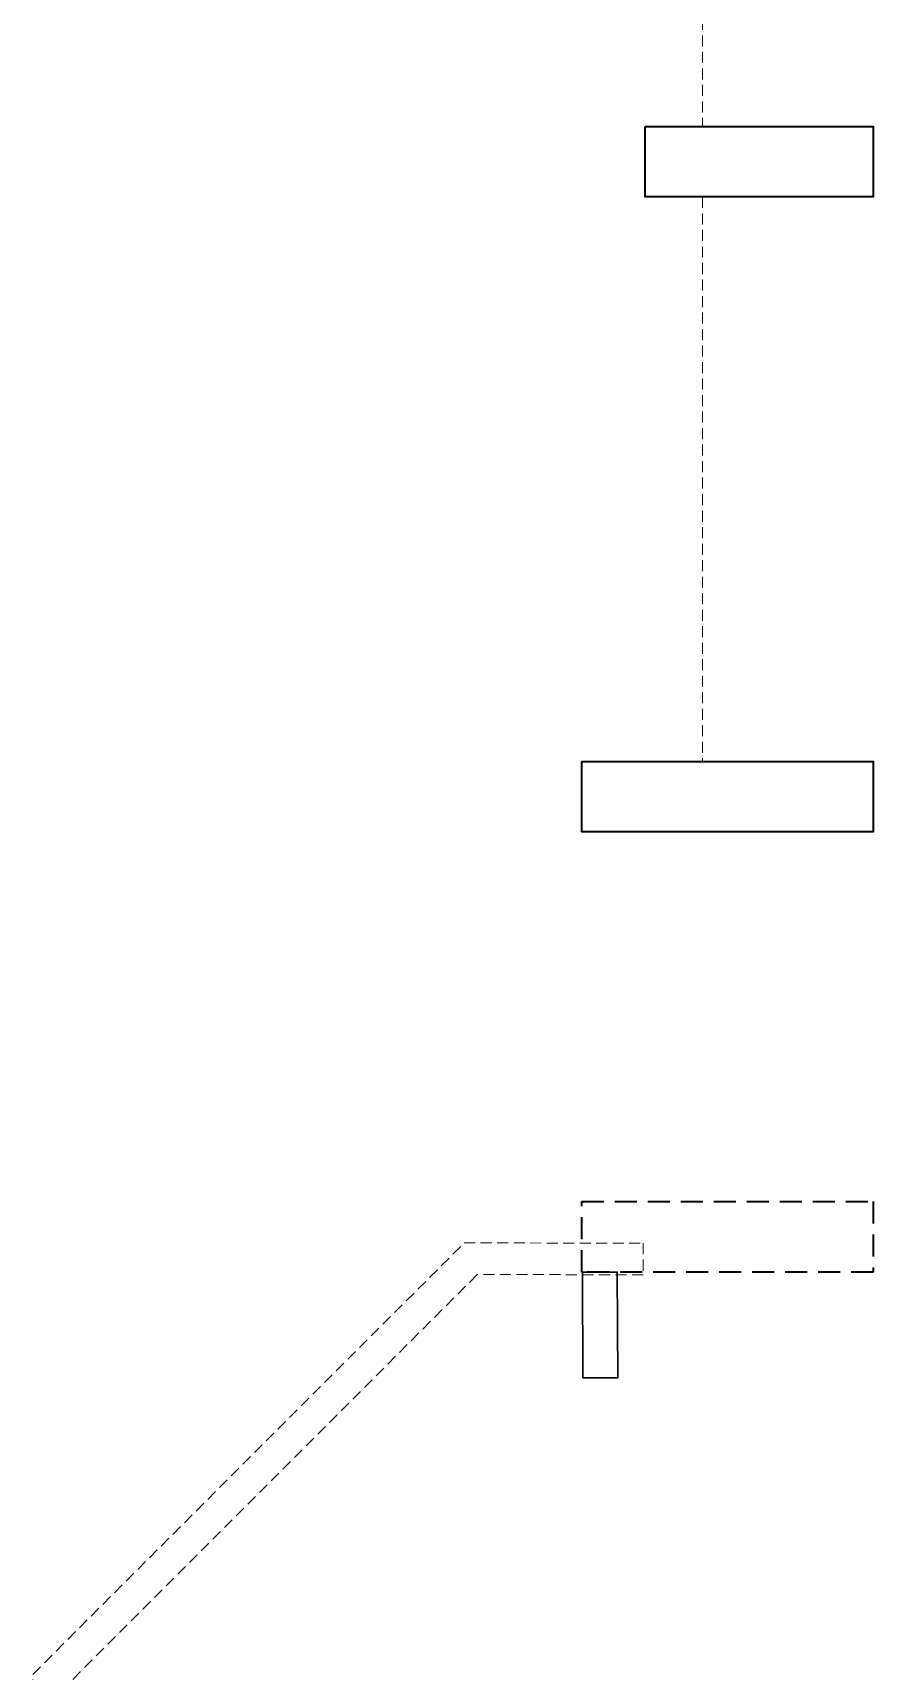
# Model space of a CAD drawing. Header units: centimetres. Extents: x 118932 to 154602, y -32682 to -23521.
# Drawn here: x 128548 to 129025, y -29097 to -28167 of the extents above; entities that cross this region are included whole.
import ezdxf

# ---------------------------------------------------------------- set-up
doc = ezdxf.new("R2010")
doc.units = ezdxf.units.CM
doc.header["$LTSCALE"] = 50
doc.header["$MEASUREMENT"] = 0
doc.linetypes.add('_hidden_', pattern=[0.375, 0.25, -0.125])
doc.linetypes.add('HIDDEN2', pattern=[0.1875, 0.125, -0.0625])
for name, color, linetype, lineweight, true_color in [('GEN_01_TA_Kolon', 7, 'Continuous', 35, 0xd05d28), ('GEN_04_PL_İzdüşüm İnce', 7, 'HIDDEN2', 9, 0x6e6387), ('KALACAK DUVARLAR', 7, 'Continuous', 30, 0x005387)]:
    doc.layers.add(name, color=color, linetype=linetype, lineweight=lineweight, true_color=true_color)

# ---------------------------------------------------------------- blocks, each defined once
blk = doc.blocks.new('bodrum kat izdüşüm')
at = {"layer": 'GEN_04_PL_İzdüşüm İnce'}
blk.add_lwpolyline([(101.59, -0.14), (101.59, -18.07), (7.46, -18), (-227.04, -252.5), (-227.04, -601.05), (-245.04, -601.05), (-245.04, -245.04), (0, 0)], close=True, dxfattribs=at)
blk = doc.blocks.new('LEVEL -1 İZDÜŞÜM')
at = {"layer": 'GEN_04_PL_İzdüşüm İnce', "elevation": 0}
for points in [[(1344.58, 3354.51), (1344.58, 3021.51)], [(1344.58, 2981.51), (1344.58, 2661.01)]]:
    blk.add_lwpolyline(points, dxfattribs=at)
blk.add_blockref('bodrum kat izdüşüm', (1209.14, 2387.62, 0))
blk = doc.blocks.new('LEVEL -1_C BLOK_KOLON')
at = {"layer": 'GEN_01_TA_Kolon', "elevation": 0}
for points in [[(54763.12, 9271.24), (54892.6, 9271.24), (54892.6, 9231.24), (54763.12, 9231.24)], [(54727.07, 8910.74), (54892.59, 8910.74), (54892.59, 8870.74), (54727.07, 8870.74)]]:
    blk.add_lwpolyline(points, close=True, dxfattribs=at)
blk = doc.blocks.new('KALACAK DUVALAR LEVEL -1 C BLOK')
at = {"layer": 'KALACAK DUVARLAR', "elevation": 0}
blk.add_lwpolyline([(-489.01, -652.43), (-469.16, -652.43), (-468.86, -712.43), (-488.71, -712.43)], close=True, dxfattribs=at)

msp = doc.modelspace()

# ---------------------------------------------------------------- linework, layer by layer
at = {"layer": 'GEN_01_TA_Kolon', "linetype": '_hidden_', "elevation": 0}
msp.add_lwpolyline([(128859.68, -28830.67), (129025.2, -28830.67), (129025.2, -28870.68), (128859.68, -28870.68)], close=True, dxfattribs=at)

# ---------------------------------------------------------------- block references
for name, p in [('LEVEL -1 İZDÜŞÜM', (127583.7, -31241.75)), ('LEVEL -1_C BLOK_KOLON', (74132.61, -37491.49, 0)), ('KALACAK DUVALAR LEVEL -1 C BLOK', (129349, -28218.24))]:
    msp.add_blockref(name, p)

doc.saveas('drawing.dxf')
